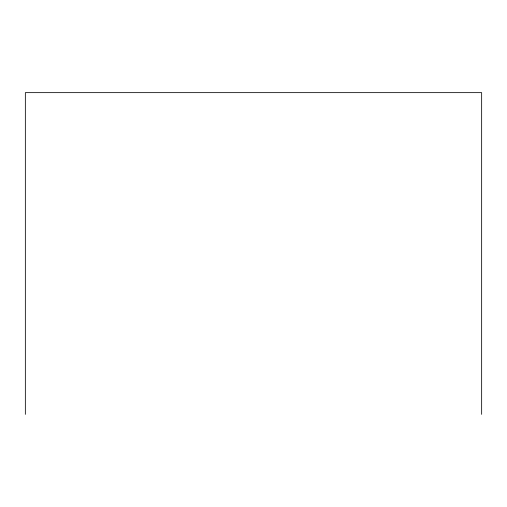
<?xml version="1.0" encoding="UTF-8"?>
<svg xmlns="http://www.w3.org/2000/svg" width="507" height="507" viewBox="0 0 507 507"><rect width="100%" height="100%" fill="white"/><g stroke="black" fill="none" stroke-linecap="round" stroke-linejoin="round"><path stroke-width="0.76" d="M481.65 414.358L481.65 92.642L25.35 92.642L25.35 414.358"/></g></svg>
